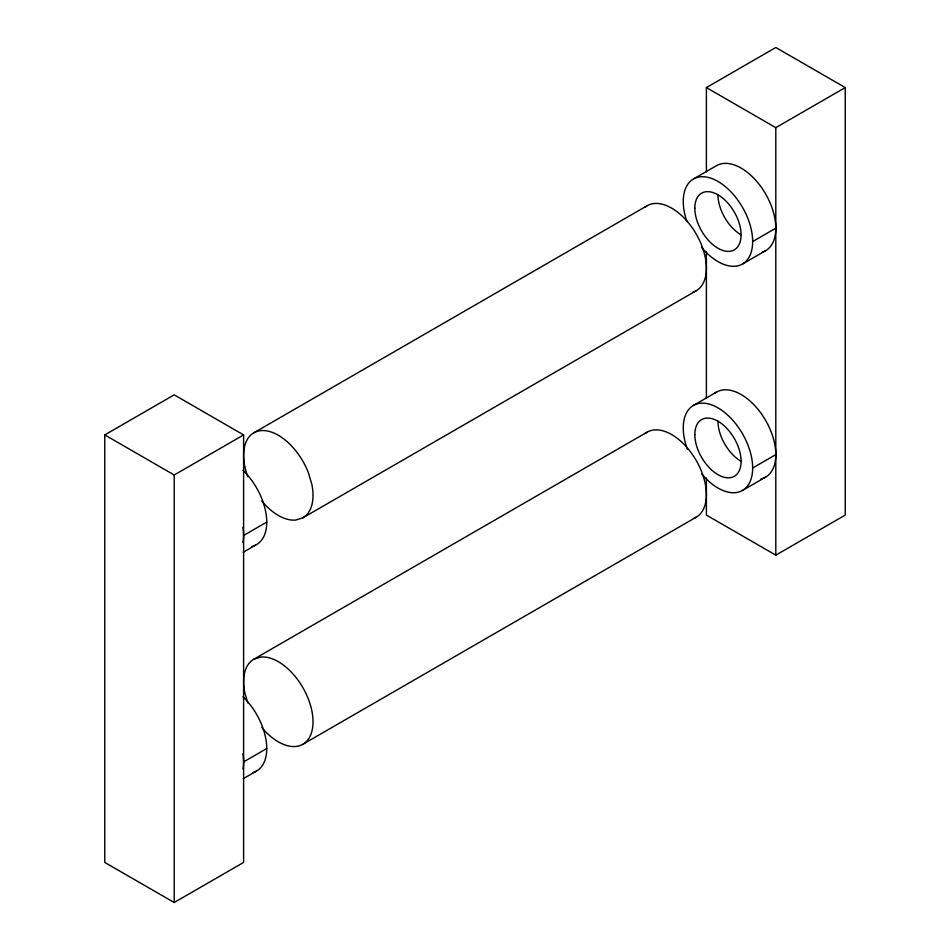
<?xml version="1.0" encoding="UTF-8"?>
<svg xmlns="http://www.w3.org/2000/svg" width="950" height="950" viewBox="0 0 950 950"><rect width="100%" height="100%" fill="white"/><g stroke="black" fill="none" stroke-linecap="round" stroke-linejoin="round"><path stroke-width="1.43" d="M104.773 434.922L174.194 394.844L243.604 434.922L243.604 862.422L174.194 902.5L104.773 862.422L104.773 434.922L174.194 475L243.604 434.922M706.396 171.855L706.396 87.578L775.806 47.5L845.227 87.578L845.227 515.078L775.806 555.156L706.396 515.078L706.396 478.123M706.396 87.578L775.806 127.656L845.227 87.578M253.769 432.832L647.14 205.723M693.417 179.004L716.561 165.644A49.091 28.346 60 0 1 767.196 196.792A49.091 28.346 60 0 1 762.232 252.154M243.604 535.456L266.748 522.096M752.673 241.549L775.806 228.19M243.188 552.306L256.583 544.564A49.091 28.346 60 0 0 242.951 470.309M261.832 501.101A49.091 28.346 60 0 0 295.676 520.066L302.86 517.845L696.231 290.736M742.508 264.017L765.641 250.658M247.808 702.953L244.791 692.788A49.091 28.346 60 0 1 253.769 659.264L647.14 432.155M693.417 405.436L716.561 392.077M243.604 761.888L266.748 748.529M752.673 467.982L775.806 454.622M243.188 778.727L256.583 770.996M302.86 744.278L696.231 517.168M742.508 490.449L765.641 477.09M253.769 659.264L260.965 657.044A49.091 28.346 60 0 1 313.025 721.228A49.091 28.346 60 0 1 261.832 727.522M775.806 127.656L775.806 555.156M706.396 251.75L706.396 398.264M174.194 475L174.194 902.5M714.519 393.466A49.091 28.346 60 0 1 766.697 422.287A49.091 28.346 60 0 1 760.998 478.907M741.095 234.876A32.727 18.893 60 0 1 717.962 194.797M686.945 221.599A49.091 28.346 60 0 1 712.928 178.956A49.091 28.346 60 0 1 752.139 248.211A49.091 28.346 60 0 1 701.48 247.273M687.42 449.338A49.091 28.346 60 0 1 712.262 405.116A49.091 28.346 60 0 1 752.198 474.287A49.091 28.346 60 0 1 701.48 473.706M741.095 461.308A32.727 18.893 60 0 1 717.962 421.218M242.951 696.742A49.091 28.346 60 0 1 266.261 741.57A49.091 28.346 60 0 1 253.163 772.481M242.939 753.671A49.091 28.346 60 0 1 242.998 769.001M242.939 527.238A49.091 28.346 60 0 1 242.998 542.569M255.491 545.146A49.091 28.346 60 0 1 251.94 546.381M645.097 207.112A49.091 28.346 60 0 1 696.754 234.994A49.091 28.346 60 0 1 692.811 292.232M645.097 433.544A49.091 28.346 60 0 1 696.231 460.489A49.091 28.346 60 0 1 693.999 518.237M247.772 476.734A49.091 28.346 60 0 1 261.392 430.576A49.091 28.346 60 0 1 308.37 472.649L311.838 484.322A49.091 28.346 60 0 1 302.86 517.845M694.818 208.157A32.727 18.893 60 0 0 729.529 251.334A32.727 18.893 60 0 0 729.529 205.058A32.727 18.893 60 0 0 694.818 208.157M694.818 434.577A32.727 18.893 60 0 0 729.529 477.767A32.727 18.893 60 0 0 729.529 431.478A32.727 18.893 60 0 0 694.818 434.577"/></g></svg>
